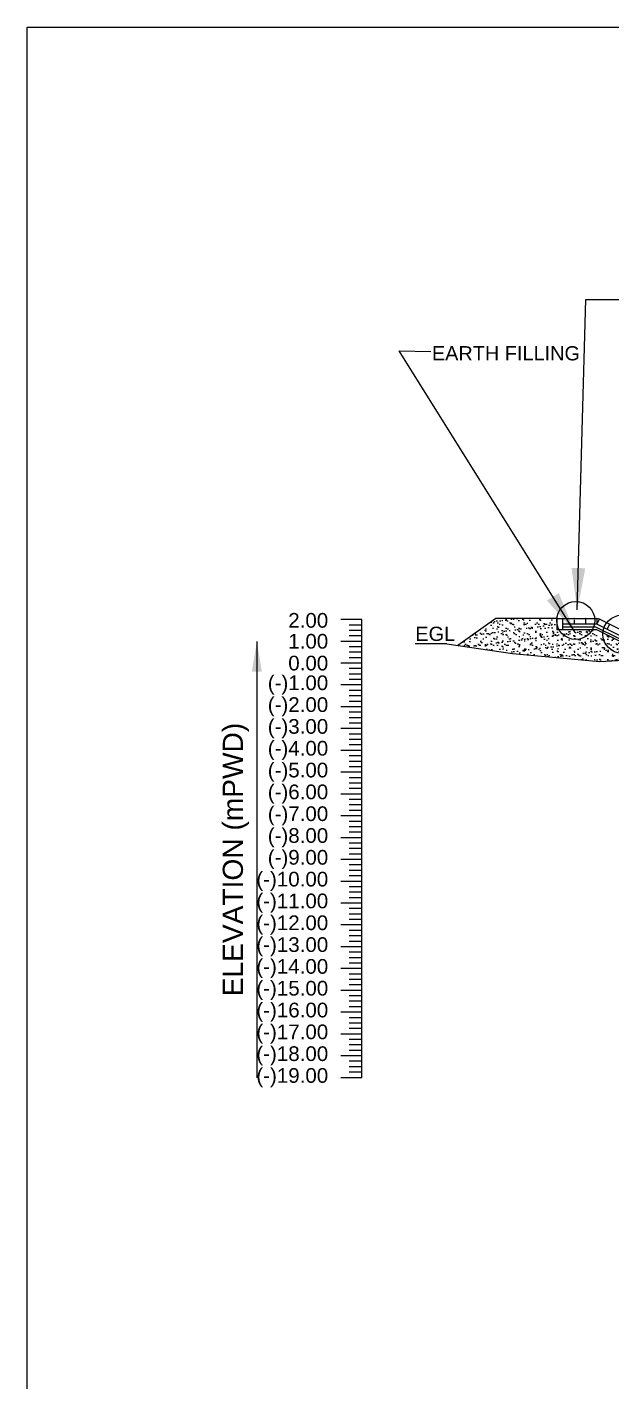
# Model space of a CAD drawing. Header units: inches. Extents: x 64995 to 402236, y -100918 to 204355.
# Drawn here: x 145082 to 146475, y -79917 to -76688 of the extents above; entities that cross this region are included whole.
import ezdxf

# ---------------------------------------------------------------- set-up
doc = ezdxf.new("R2010")
doc.units = ezdxf.units.IN
doc.header["$LTSCALE"] = 7
doc.header["$MEASUREMENT"] = 0
for name, color, linetype, lineweight in [('Cross Section Labels', 7, 'Continuous', 9), ('Existing_Bed_Level for Xsection', 7, 'Continuous', 25), ('Long Section Labels', 7, 'Continuous', 9)]:
    doc.layers.add(name, color=color, linetype=linetype, lineweight=lineweight)
doc.styles.get("Standard").update_dxf_attribs({"font": 'arial.ttf'})
doc.dimstyles.get("Standard").update_dxf_attribs({"dimtxt": 0.18, "dimasz": 0.18, "dimexe": 0.18, "dimexo": 0.0625, "dimgap": 0.09, "dimtad": 0, "dimtih": 1, "dimtoh": 1, "dimdec": 4, "dimzin": 0, "dimdsep": 46, "dimtxsty": 'Standard', "dimcen": 0.09, "dimadec": 0, "dimazin": 0, "dimtfac": 1, "dimtdec": 4, "dimtofl": 0, "dimtmove": 0, "dimatfit": 3, "dimfxl": 1, "dimtolj": 1, "dimtzin": 0, "dimarcsym": 0})

msp = doc.modelspace()

# ---------------------------------------------------------------- hatches: boundary and pattern name
at = {"layer": 'Cross Section Labels'}
h = msp.add_hatch(dxfattribs=at)
h.set_pattern_fill('AR-SAND', color=256, scale=10, style=0)
h.set_pattern_definition([(37.5, (0, 0), (-0.6299336, 19.2682377), [0, -15.2, 0, -17, 0, -16.25]), (7.5, (0, 0), (17.697767, 28.2214607), [0, -8.2, 0, -13.7, 0, -5.25]), (327.5, (-12.3, 0), (31.1414186, 0.0565905), [0, -5, 0, -18, 0, -23.5]), (317.5, (-12.3, 0), (30.061266, 8.7767556), [0, -2.5, 0, -11.8, 0, -13.5])])
h.paths.add_polyline_path([(146453.3991, -78135.24337, -0.0159602917), (146453.49132, -78132.35498), (146438.8393, -78125.02897), (146428.17996, -78125.02897, -0.5772823505), (146349.76099, -78125.02897), (146344.19919, -78125.02897), (146344.19919, -78109.1402, -0.0374500149), (146343.6926, -78102.38604, -0.0248765138), (146343.91648, -78097.88897), (146198.82633, -78097.88897), (146108.22645, -78161.85076), (146237.98872, -78180.88256), (146445.98872, -78200.12256), (146545.63418, -78194.80813, -0.0471541176), (146544.83234, -78186.32474, -0.0441403114), (146545.53535, -78178.377), (146528.09908, -78169.65886, -0.6403103031)])
h.paths.add_polyline_path([(146428.17996, -78125.02897), (146349.76099, -78125.02897, 0.5772823505)], flags=17)
h.paths.add_polyline_path([(146453.49132, -78132.35498, 0.0159602917), (146453.3991, -78135.24337, 0.6403103031), (146528.09908, -78169.65886)], flags=17)

# ---------------------------------------------------------------- linework, layer by layer
at = {"color": 0, "linetype": 'Continuous', "lineweight": -3, "ltscale": 0.5}
for p, q in [((146342.13467, -78097.88897), (146439.18919, -78097.88897)), ((146344.19919, -78097.88897), (146344.19919, -78125.02897)), ((146357.76919, -78097.88897), (146357.76919, -78125.02897)), ((146439.18919, -78111.45897), (146357.76919, -78111.45897)), ((146384.90919, -78098.06392), (146384.5593, -78097.88897)), ((146384.90919, -78097.88897), (146384.90919, -78098.06392)), ((146384.90919, -78101.15056), (146384.90919, -78111.45897)), ((146412.04919, -78098.07063), (146411.68587, -78097.88897)), ((146412.04919, -78097.88897), (146412.04919, -78111.45897)), ((146563.40804, -78173.75006), (146438.82587, -78111.45897)), ((146439.18919, -78097.88897), (146439.18919, -78111.45897)), ((146439.42336, -78111.75771), (146445.49204, -78099.62034)), ((146572.66483, -78163.20673), (146445.49204, -78099.62034)), ((146463.69811, -78123.89509), (146469.7668, -78111.75771)), ((146438.8393, -78125.02897), (146344.19919, -78125.02897)), ((146437.22415, -78118.24397), (146357.76919, -78118.24397)), ((146560.23465, -78179.74922), (146437.22415, -78118.24397)), ((146553.44965, -78182.33415), (146438.8393, -78125.02897))]:
    msp.add_line(p, q, dxfattribs=at)
msp.add_lwpolyline([(145081.98872, -76688.12256), (155081.98872, -76688.12256), (155081.98872, -83759.12256), (145081.98872, -83759.12256)], close=True)
at = {"layer": 'Cross Section Labels'}
for p, q in [((146198.82633, -78097.88897), (146108.22645, -78161.85076)), ((146344.19919, -78097.88897), (146198.82633, -78097.88897)), ((146445.49204, -78099.62034), (146439.18919, -78097.88897)), ((146081.98872, -78158.00256), (146006.36956, -78158.00256))]:
    msp.add_line(p, q, dxfattribs=at)
for centre in [(146388.97047, -78102.38604), (146498.67698, -78135.24337)]:
    msp.add_circle(centre, 45.27788, dxfattribs=at)
at = {"layer": 'Existing_Bed_Level for Xsection'}
msp.add_lwpolyline([(146081.98872, -78158.00256), (146237.98872, -78180.88256), (146445.98872, -78200.12256), (146601.98872, -78191.80256), (146757.98872, -78259.92256), (146861.98872, -78281.24256), (147069.98872, -78578.68256), (147277.98872, -78743.00256), (147537.98872, -78900.04256), (147849.98872, -79038.88256), (148213.98872, -79134.04256), (148473.98872, -79188.12256), (148785.98872, -79180.84256), (149097.98872, -79173.04256), (149305.98872, -79168.36256), (149617.98872, -79160.04256), (149929.98872, -79150.68256), (150241.98872, -79124.63056), (150553.98872, -79125.20256), (150917.98872, -79114.28256)], dxfattribs=at)
at = {"layer": 'Long Section Labels'}
for points in [[(145879.28116, -78100.28256), (145829.28116, -78100.28256)], [(145879.28116, -78113.28256), (145849.28116, -78113.28256)], [(145879.28116, -79192.28256), (145879.28116, -79140.28256), (145879.28116, -79088.28256), (145879.28116, -79036.28256), (145879.28116, -78984.28256), (145879.28116, -78932.28256), (145879.28116, -78880.28256), (145879.28116, -78828.28256), (145879.28116, -78776.28256), (145879.28116, -78724.28256), (145879.28116, -78672.28256), (145879.28116, -78620.28256), (145879.28116, -78568.28256), (145879.28116, -78516.28256), (145879.28116, -78464.28256), (145879.28116, -78412.28256), (145879.28116, -78360.28256), (145879.28116, -78308.28256), (145879.28116, -78256.28256), (145879.28116, -78204.28256), (145879.28116, -78100.28256)], [(145879.28116, -78126.28256), (145849.28116, -78126.28256)], [(145879.28116, -78139.28256), (145849.28116, -78139.28256)], [(145879.28116, -78152.28256), (145829.28116, -78152.28256)], [(145879.28116, -78152.28256), (145829.28116, -78152.28256)], [(145879.28116, -78165.28256), (145849.28116, -78165.28256)], [(145879.28116, -78178.28256), (145849.28116, -78178.28256)], [(145879.28116, -78204.28256), (145829.28116, -78204.28256)], [(145879.28116, -78191.28256), (145849.28116, -78191.28256)], [(145879.28116, -78217.28256), (145849.28116, -78217.28256)], [(145879.28116, -78230.28256), (145849.28116, -78230.28256)], [(145879.28116, -78243.28256), (145849.28116, -78243.28256)], [(145879.28116, -78256.28256), (145829.28116, -78256.28256)], [(145879.28116, -78269.28256), (145849.28116, -78269.28256)], [(145879.28116, -78308.28256), (145829.28116, -78308.28256)], [(145879.28116, -78282.28256), (145849.28116, -78282.28256)], [(145879.28116, -78295.28256), (145849.28116, -78295.28256)], [(145879.28116, -78321.28256), (145849.28116, -78321.28256)], [(145879.28116, -78334.28256), (145849.28116, -78334.28256)], [(145879.28116, -78360.28256), (145829.28116, -78360.28256)], [(145879.28116, -78347.28256), (145849.28116, -78347.28256)], [(145879.28116, -78373.28256), (145849.28116, -78373.28256)], [(145879.28116, -78386.28256), (145849.28116, -78386.28256)], [(145879.28116, -78399.28256), (145849.28116, -78399.28256)], [(145879.28116, -78412.28256), (145829.28116, -78412.28256)], [(145879.28116, -78425.28256), (145849.28116, -78425.28256)], [(145879.28116, -78438.28256), (145849.28116, -78438.28256)], [(145879.28116, -78464.28256), (145829.28116, -78464.28256)], [(145879.28116, -78451.28256), (145849.28116, -78451.28256)], [(145879.28116, -78477.28256), (145849.28116, -78477.28256)], [(145879.28116, -78490.28256), (145849.28116, -78490.28256)], [(145879.28116, -78503.28256), (145849.28116, -78503.28256)], [(145879.28116, -78516.28256), (145829.28116, -78516.28256)], [(145879.28116, -78529.28256), (145849.28116, -78529.28256)], [(145879.28116, -78568.28256), (145829.28116, -78568.28256)], [(145879.28116, -78542.28256), (145849.28116, -78542.28256)], [(145879.28116, -78555.28256), (145849.28116, -78555.28256)], [(145879.28116, -78581.28256), (145849.28116, -78581.28256)], [(145879.28116, -78594.28256), (145849.28116, -78594.28256)], [(145879.28116, -78620.28256), (145829.28116, -78620.28256)], [(145879.28116, -78607.28256), (145849.28116, -78607.28256)], [(145879.28116, -78633.28256), (145849.28116, -78633.28256)], [(145879.28116, -78646.28256), (145849.28116, -78646.28256)], [(145879.28116, -78659.28256), (145849.28116, -78659.28256)], [(145879.28116, -78672.28256), (145829.28116, -78672.28256)], [(145879.28116, -78685.28256), (145849.28116, -78685.28256)], [(145879.28116, -78724.28256), (145829.28116, -78724.28256)], [(145879.28116, -78698.28256), (145849.28116, -78698.28256)], [(145879.28116, -78711.28256), (145849.28116, -78711.28256)], [(145879.28116, -78737.28256), (145849.28116, -78737.28256)], [(145879.28116, -78750.28256), (145849.28116, -78750.28256)], [(145879.28116, -78776.28256), (145829.28116, -78776.28256)], [(145879.28116, -78763.28256), (145849.28116, -78763.28256)], [(145879.28116, -78789.28256), (145849.28116, -78789.28256)], [(145879.28116, -78802.28256), (145849.28116, -78802.28256)], [(145879.28116, -78815.28256), (145849.28116, -78815.28256)], [(145879.28116, -78828.28256), (145829.28116, -78828.28256)], [(145879.28116, -78841.28256), (145849.28116, -78841.28256)], [(145879.28116, -78854.28256), (145849.28116, -78854.28256)], [(145879.28116, -78880.28256), (145829.28116, -78880.28256)], [(145879.28116, -78867.28256), (145849.28116, -78867.28256)], [(145879.28116, -78893.28256), (145849.28116, -78893.28256)], [(145879.28116, -78906.28256), (145849.28116, -78906.28256)], [(145879.28116, -78919.28256), (145849.28116, -78919.28256)], [(145879.28116, -78932.28256), (145829.28116, -78932.28256)], [(145879.28116, -78945.28256), (145849.28116, -78945.28256)], [(145879.28116, -78984.28256), (145829.28116, -78984.28256)], [(145879.28116, -78958.28256), (145849.28116, -78958.28256)], [(145879.28116, -78971.28256), (145849.28116, -78971.28256)], [(145879.28116, -78997.28256), (145849.28116, -78997.28256)], [(145879.28116, -79010.28256), (145849.28116, -79010.28256)], [(145879.28116, -79036.28256), (145829.28116, -79036.28256)], [(145879.28116, -79023.28256), (145849.28116, -79023.28256)], [(145879.28116, -79049.28256), (145849.28116, -79049.28256)], [(145879.28116, -79062.28256), (145849.28116, -79062.28256)], [(145879.28116, -79075.28256), (145849.28116, -79075.28256)], [(145879.28116, -79088.28256), (145829.28116, -79088.28256)], [(145879.28116, -79101.28256), (145849.28116, -79101.28256)], [(145879.28116, -79114.28256), (145849.28116, -79114.28256)], [(145879.28116, -79140.28256), (145829.28116, -79140.28256)], [(145879.28116, -79127.28256), (145849.28116, -79127.28256)], [(145879.28116, -79153.28256), (145849.28116, -79153.28256)], [(145879.28116, -79166.28256), (145849.28116, -79166.28256)], [(145879.28116, -79179.28256), (145849.28116, -79179.28256)], [(145879.28116, -79192.28256), (145829.28116, -79192.28256)]]:
    msp.add_lwpolyline(points, dxfattribs=at)

# ---------------------------------------------------------------- texts
at = {"layer": 'Cross Section Labels'}
msp.add_text('EARTH FILLING ', height=33.925, dxfattribs=at).set_placement((146046.23081, -77482.54152))
at = {"layer": 'Cross Section Labels', "insert": (146101.64849, -78151.73622), "char_height": 33.925, "attachment_point": 9}
msp.add_mtext('EGL', dxfattribs=at)
at = {"layer": 'Long Section Labels', "char_height": 35, "attachment_point": 6}
for s, insert in [('2.00', (145799.28116, -78102.44788)), ('1.00', (145799.28116, -78152.28256)), ('0.00', (145799.28116, -78204.28256)), ('(-)1.00', (145799.28116, -78256.28256)), ('(-)2.00', (145799.28116, -78308.28256)), ('(-)3.00', (145799.28116, -78360.28256)), ('(-)4.00', (145799.28116, -78412.28256)), ('(-)5.00', (145799.28116, -78464.28256)), ('(-)6.00', (145799.28116, -78516.28256)), ('(-)7.00', (145799.28116, -78568.28256)), ('(-)8.00', (145799.28116, -78620.28256)), ('(-)9.00', (145799.28116, -78672.28256)), ('(-)10.00', (145799.28116, -78724.28256)), ('(-)11.00', (145799.28116, -78776.28256)), ('(-)12.00', (145799.28116, -78828.28256)), ('(-)13.00', (145799.28116, -78880.28256)), ('(-)14.00', (145799.28116, -78932.28256)), ('(-)15.00', (145799.28116, -78984.28256)), ('(-)16.00', (145799.28116, -79036.28256)), ('(-)17.00', (145799.28116, -79088.28256)), ('(-)18.00', (145799.28116, -79140.28256)), ('(-)19.00', (145799.28116, -79192.28256))]:
    msp.add_mtext(s, dxfattribs=dict(at, insert=insert))
at = {"layer": 'Long Section Labels', "insert": (145579.28116, -78672.28256), "char_height": 48, "attachment_point": 5, "rotation": 90}
msp.add_mtext('ELEVATION (mPWD)', dxfattribs=at)

# ---------------------------------------------------------------- leaders
at = {"layer": 'Cross Section Labels'}
for points in [[(146392.58748, -78077.50001), (146413.29576, -77337.74615), (146531.5549, -77337.63245)], [(146387.40824, -78130.93858), (145968.37503, -77460.10871), (146043.69373, -77461.65362)]]:
    msp.add_leader(points, dimstyle='Standard', override={"dimasz": 100, "dimgap": 0.09, "dimtad": 0}, dxfattribs=at)
at = {"layer": 'Long Section Labels'}
msp.add_leader([(145629.28116, -78152.28256), (145629.28116, -79192.28256)], dimstyle='Standard', override={"dimasz": 72}, dxfattribs=at)

doc.saveas('drawing.dxf')
